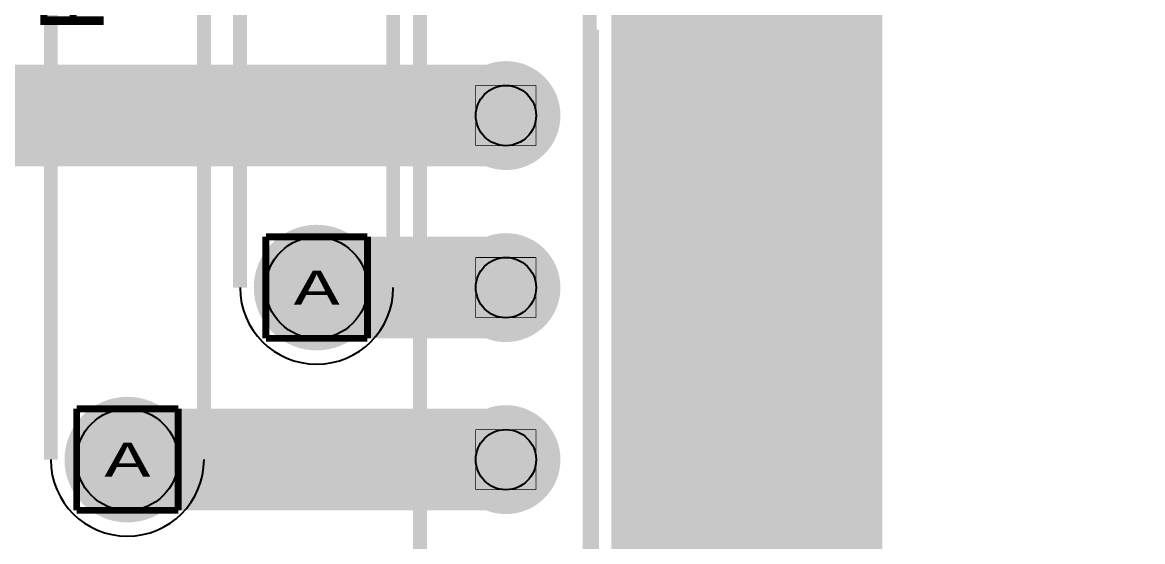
# Model space of a CAD drawing. Extents: x -3 to 268, y -4 to 76.
# Drawn here: x 73.63 to 90.17, y 31.3 to 38.97 of the extents above; entities that cross this region are included whole.
import ezdxf
from ezdxf.enums import TextEntityAlignment as Align

# ---------------------------------------------------------------- set-up
doc = ezdxf.new("R2010")
doc.units = 0
for name, color, linetype in [('3D_INFO_TOP', 1, 'CONTINUOUS'), ('BOARD_OUTLINE', 2, 'CONTINUOUS'), ('COPPER_BOTTOM', 3, 'CONTINUOUS'), ('COPPER_TOP', 1, 'CONTINUOUS'), ('DRILL', 255, 'CONTINUOUS'), ('DRILL_SYMBOLS', 255, 'CONTINUOUS'), ('SILKSCREEN_TOP', 4, 'CONTINUOUS'), ('SOLDER_MASK_BOTTOM', 212, 'CONTINUOUS'), ('SOLDER_MASK_TOP', 200, 'CONTINUOUS')]:
    doc.layers.add(name, color=color, linetype=linetype)
doc.styles.add('MONOTxtStyle', font='monotxt')

msp = doc.modelspace()

# ---------------------------------------------------------------- hatches: boundary and pattern name
at = {"layer": 'COPPER_BOTTOM'}
h = msp.add_hatch(color=256, dxfattribs=at)
edge = h.paths.add_edge_path()
edge.add_arc((80.772, 37.592), 0.804418, 0, 360)
edge = h.paths.add_edge_path()
edge.add_arc((80.772, 37.592), 0.4445, 0, 360)
for points in [[(78.9058, 35.052), (78.901332, 35.14294), (78.887972, 35.233004), (78.865849, 35.321326), (78.835175, 35.407053), (78.796246, 35.489361), (78.749437, 35.567458), (78.695199, 35.64059), (78.634054, 35.708054), (78.56659, 35.769199), (78.493458, 35.823437), (78.415361, 35.870246), (78.333053, 35.909175), (78.247326, 35.939849), (78.159004, 35.961972), (78.06894, 35.975332), (77.978, 35.9798), (77.88706, 35.975332), (77.796996, 35.961972), (77.708674, 35.939849), (77.622947, 35.909175), (77.540639, 35.870246), (77.462542, 35.823437), (77.38941, 35.769199), (77.321946, 35.708054), (77.260801, 35.64059), (77.206563, 35.567458), (77.159754, 35.489361), (77.120825, 35.407053), (77.090151, 35.321326), (77.068028, 35.233004), (77.054668, 35.14294), (77.0502, 35.052), (77.054668, 34.96106), (77.068028, 34.870996), (77.090151, 34.782674), (77.120825, 34.696947), (77.159754, 34.614639), (77.206563, 34.536542), (77.260801, 34.46341), (77.321946, 34.395946), (77.38941, 34.334801), (77.462542, 34.280563), (77.540639, 34.233754), (77.622947, 34.194825), (77.708674, 34.164151), (77.796996, 34.142028), (77.88706, 34.128668), (77.978, 34.1242), (77.978, 34.302), (77.904488, 34.305612), (77.831683, 34.316412), (77.760287, 34.334295), (77.690988, 34.359091), (77.624453, 34.39056), (77.561323, 34.428398), (77.502206, 34.472243), (77.44767, 34.52167), (77.398243, 34.576206), (77.354398, 34.635323), (77.31656, 34.698453), (77.285091, 34.764988), (77.260295, 34.834287), (77.242412, 34.905683), (77.231612, 34.978488), (77.228, 35.052), (77.231612, 35.125512), (77.242412, 35.198317), (77.260295, 35.269713), (77.285091, 35.339012), (77.31656, 35.405547), (77.354398, 35.468677), (77.398243, 35.527794), (77.44767, 35.58233), (77.502206, 35.631757), (77.561323, 35.675602), (77.624453, 35.71344), (77.690988, 35.744909), (77.760287, 35.769705), (77.831683, 35.787588), (77.904488, 35.798388), (77.978, 35.802), (78.051512, 35.798388), (78.124317, 35.787588), (78.195713, 35.769705), (78.265012, 35.744909), (78.331547, 35.71344), (78.394677, 35.675602), (78.453794, 35.631757), (78.50833, 35.58233), (78.557757, 35.527794), (78.601602, 35.468677), (78.63944, 35.405547), (78.670909, 35.339012), (78.695705, 35.269713), (78.713588, 35.198317), (78.724388, 35.125512), (78.728, 35.052), (78.724388, 34.978488), (78.713588, 34.905683), (78.695705, 34.834287), (78.670909, 34.764988), (78.63944, 34.698453), (78.601602, 34.635323), (78.557757, 34.576206), (78.50833, 34.52167), (78.453794, 34.472243), (78.394677, 34.428398), (78.331547, 34.39056), (78.265012, 34.359091), (78.195713, 34.334295), (78.124317, 34.316412), (78.051512, 34.305612), (77.978, 34.302), (77.978, 34.1242), (78.06894, 34.128668), (78.159004, 34.142028), (78.247326, 34.164151), (78.333053, 34.194825), (78.415361, 34.233754), (78.493458, 34.280563), (78.56659, 34.334801), (78.634054, 34.395946), (78.695199, 34.46341), (78.749437, 34.536542), (78.796246, 34.614639), (78.835175, 34.696947), (78.865849, 34.782674), (78.887972, 34.870996), (78.901332, 34.96106)], [(76.1118, 32.512), (76.107332, 32.60294), (76.093972, 32.693004), (76.071849, 32.781326), (76.041175, 32.867053), (76.002246, 32.949361), (75.955437, 33.027458), (75.901199, 33.10059), (75.840054, 33.168054), (75.77259, 33.229199), (75.699458, 33.283437), (75.621361, 33.330246), (75.539053, 33.369175), (75.453326, 33.399849), (75.365004, 33.421972), (75.27494, 33.435332), (75.184, 33.4398), (75.09306, 33.435332), (75.002996, 33.421972), (74.914674, 33.399849), (74.828947, 33.369175), (74.746639, 33.330246), (74.668542, 33.283437), (74.59541, 33.229199), (74.527946, 33.168054), (74.466801, 33.10059), (74.412563, 33.027458), (74.365754, 32.949361), (74.326825, 32.867053), (74.296151, 32.781326), (74.274028, 32.693004), (74.260668, 32.60294), (74.2562, 32.512), (74.260668, 32.42106), (74.274028, 32.330996), (74.296151, 32.242674), (74.326825, 32.156947), (74.365754, 32.074639), (74.412563, 31.996542), (74.466801, 31.92341), (74.527946, 31.855946), (74.59541, 31.794801), (74.668542, 31.740563), (74.746639, 31.693754), (74.828947, 31.654825), (74.914674, 31.624151), (75.002996, 31.602028), (75.09306, 31.588668), (75.184, 31.5842), (75.184, 31.762), (75.110488, 31.765612), (75.037683, 31.776412), (74.966287, 31.794295), (74.896988, 31.819091), (74.830453, 31.85056), (74.767323, 31.888398), (74.708206, 31.932243), (74.65367, 31.98167), (74.604243, 32.036206), (74.560398, 32.095323), (74.52256, 32.158453), (74.491091, 32.224988), (74.466295, 32.294287), (74.448412, 32.365683), (74.437612, 32.438488), (74.434, 32.512), (74.437612, 32.585512), (74.448412, 32.658317), (74.466295, 32.729713), (74.491091, 32.799012), (74.52256, 32.865547), (74.560398, 32.928677), (74.604243, 32.987794), (74.65367, 33.04233), (74.708206, 33.091757), (74.767323, 33.135602), (74.830453, 33.17344), (74.896988, 33.204909), (74.966287, 33.229705), (75.037683, 33.247588), (75.110488, 33.258388), (75.184, 33.262), (75.257512, 33.258388), (75.330317, 33.247588), (75.401713, 33.229705), (75.471012, 33.204909), (75.537547, 33.17344), (75.600677, 33.135602), (75.659794, 33.091757), (75.71433, 33.04233), (75.763757, 32.987794), (75.807602, 32.928677), (75.84544, 32.865547), (75.876909, 32.799012), (75.901705, 32.729713), (75.919588, 32.658317), (75.930388, 32.585512), (75.934, 32.512), (75.930388, 32.438488), (75.919588, 32.365683), (75.901705, 32.294287), (75.876909, 32.224988), (75.84544, 32.158453), (75.807602, 32.095323), (75.763757, 32.036206), (75.71433, 31.98167), (75.659794, 31.932243), (75.600677, 31.888398), (75.537547, 31.85056), (75.471012, 31.819091), (75.401713, 31.794295), (75.330317, 31.776412), (75.257512, 31.765612), (75.184, 31.762), (75.184, 31.5842), (75.27494, 31.588668), (75.365004, 31.602028), (75.453326, 31.624151), (75.539053, 31.654825), (75.621361, 31.693754), (75.699458, 31.740563), (75.77259, 31.794801), (75.840054, 31.855946), (75.901199, 31.92341), (75.955437, 31.996542), (76.002246, 32.074639), (76.041175, 32.156947), (76.071849, 32.242674), (76.093972, 32.330996), (76.107332, 32.42106)]]:
    msp.add_hatch(color=256, dxfattribs=at).paths.add_polyline_path(points)
h = msp.add_hatch(color=256, dxfattribs=at)
edge = h.paths.add_edge_path()
edge.add_arc((80.772, 35.052), 0.804418, 0, 360)
edge = h.paths.add_edge_path()
edge.add_arc((80.772, 35.052), 0.4445, 0, 360)
h = msp.add_hatch(color=256, dxfattribs=at)
edge = h.paths.add_edge_path()
edge.add_arc((80.772, 32.512), 0.804418, 0, 360)
edge = h.paths.add_edge_path()
edge.add_arc((80.772, 32.512), 0.4445, 0, 360)
at = {"layer": 'COPPER_TOP'}
h = msp.add_hatch(color=256, dxfattribs=at)
edge = h.paths.add_edge_path()
edge.add_arc((80.772, 37.592), 0.804418, 0, 360)
edge = h.paths.add_edge_path()
edge.add_arc((80.772, 37.592), 0.4445, 0, 360)
for points in [[(78.9058, 35.052), (78.901332, 35.14294), (78.887972, 35.233004), (78.865849, 35.321326), (78.835175, 35.407053), (78.796246, 35.489361), (78.749437, 35.567458), (78.695199, 35.64059), (78.634054, 35.708054), (78.56659, 35.769199), (78.493458, 35.823437), (78.415361, 35.870246), (78.333053, 35.909175), (78.247326, 35.939849), (78.159004, 35.961972), (78.06894, 35.975332), (77.978, 35.9798), (77.88706, 35.975332), (77.796996, 35.961972), (77.708674, 35.939849), (77.622947, 35.909175), (77.540639, 35.870246), (77.462542, 35.823437), (77.38941, 35.769199), (77.321946, 35.708054), (77.260801, 35.64059), (77.206563, 35.567458), (77.159754, 35.489361), (77.120825, 35.407053), (77.090151, 35.321326), (77.068028, 35.233004), (77.054668, 35.14294), (77.0502, 35.052), (77.054668, 34.96106), (77.068028, 34.870996), (77.090151, 34.782674), (77.120825, 34.696947), (77.159754, 34.614639), (77.206563, 34.536542), (77.260801, 34.46341), (77.321946, 34.395946), (77.38941, 34.334801), (77.462542, 34.280563), (77.540639, 34.233754), (77.622947, 34.194825), (77.708674, 34.164151), (77.796996, 34.142028), (77.88706, 34.128668), (77.978, 34.1242), (77.978, 34.302), (77.904488, 34.305612), (77.831683, 34.316412), (77.760287, 34.334295), (77.690988, 34.359091), (77.624453, 34.39056), (77.561323, 34.428398), (77.502206, 34.472243), (77.44767, 34.52167), (77.398243, 34.576206), (77.354398, 34.635323), (77.31656, 34.698453), (77.285091, 34.764988), (77.260295, 34.834287), (77.242412, 34.905683), (77.231612, 34.978488), (77.228, 35.052), (77.231612, 35.125512), (77.242412, 35.198317), (77.260295, 35.269713), (77.285091, 35.339012), (77.31656, 35.405547), (77.354398, 35.468677), (77.398243, 35.527794), (77.44767, 35.58233), (77.502206, 35.631757), (77.561323, 35.675602), (77.624453, 35.71344), (77.690988, 35.744909), (77.760287, 35.769705), (77.831683, 35.787588), (77.904488, 35.798388), (77.978, 35.802), (78.051512, 35.798388), (78.124317, 35.787588), (78.195713, 35.769705), (78.265012, 35.744909), (78.331547, 35.71344), (78.394677, 35.675602), (78.453794, 35.631757), (78.50833, 35.58233), (78.557757, 35.527794), (78.601602, 35.468677), (78.63944, 35.405547), (78.670909, 35.339012), (78.695705, 35.269713), (78.713588, 35.198317), (78.724388, 35.125512), (78.728, 35.052), (78.724388, 34.978488), (78.713588, 34.905683), (78.695705, 34.834287), (78.670909, 34.764988), (78.63944, 34.698453), (78.601602, 34.635323), (78.557757, 34.576206), (78.50833, 34.52167), (78.453794, 34.472243), (78.394677, 34.428398), (78.331547, 34.39056), (78.265012, 34.359091), (78.195713, 34.334295), (78.124317, 34.316412), (78.051512, 34.305612), (77.978, 34.302), (77.978, 34.1242), (78.06894, 34.128668), (78.159004, 34.142028), (78.247326, 34.164151), (78.333053, 34.194825), (78.415361, 34.233754), (78.493458, 34.280563), (78.56659, 34.334801), (78.634054, 34.395946), (78.695199, 34.46341), (78.749437, 34.536542), (78.796246, 34.614639), (78.835175, 34.696947), (78.865849, 34.782674), (78.887972, 34.870996), (78.901332, 34.96106)], [(76.1118, 32.512), (76.107332, 32.60294), (76.093972, 32.693004), (76.071849, 32.781326), (76.041175, 32.867053), (76.002246, 32.949361), (75.955437, 33.027458), (75.901199, 33.10059), (75.840054, 33.168054), (75.77259, 33.229199), (75.699458, 33.283437), (75.621361, 33.330246), (75.539053, 33.369175), (75.453326, 33.399849), (75.365004, 33.421972), (75.27494, 33.435332), (75.184, 33.4398), (75.09306, 33.435332), (75.002996, 33.421972), (74.914674, 33.399849), (74.828947, 33.369175), (74.746639, 33.330246), (74.668542, 33.283437), (74.59541, 33.229199), (74.527946, 33.168054), (74.466801, 33.10059), (74.412563, 33.027458), (74.365754, 32.949361), (74.326825, 32.867053), (74.296151, 32.781326), (74.274028, 32.693004), (74.260668, 32.60294), (74.2562, 32.512), (74.260668, 32.42106), (74.274028, 32.330996), (74.296151, 32.242674), (74.326825, 32.156947), (74.365754, 32.074639), (74.412563, 31.996542), (74.466801, 31.92341), (74.527946, 31.855946), (74.59541, 31.794801), (74.668542, 31.740563), (74.746639, 31.693754), (74.828947, 31.654825), (74.914674, 31.624151), (75.002996, 31.602028), (75.09306, 31.588668), (75.184, 31.5842), (75.184, 31.762), (75.110488, 31.765612), (75.037683, 31.776412), (74.966287, 31.794295), (74.896988, 31.819091), (74.830453, 31.85056), (74.767323, 31.888398), (74.708206, 31.932243), (74.65367, 31.98167), (74.604243, 32.036206), (74.560398, 32.095323), (74.52256, 32.158453), (74.491091, 32.224988), (74.466295, 32.294287), (74.448412, 32.365683), (74.437612, 32.438488), (74.434, 32.512), (74.437612, 32.585512), (74.448412, 32.658317), (74.466295, 32.729713), (74.491091, 32.799012), (74.52256, 32.865547), (74.560398, 32.928677), (74.604243, 32.987794), (74.65367, 33.04233), (74.708206, 33.091757), (74.767323, 33.135602), (74.830453, 33.17344), (74.896988, 33.204909), (74.966287, 33.229705), (75.037683, 33.247588), (75.110488, 33.258388), (75.184, 33.262), (75.257512, 33.258388), (75.330317, 33.247588), (75.401713, 33.229705), (75.471012, 33.204909), (75.537547, 33.17344), (75.600677, 33.135602), (75.659794, 33.091757), (75.71433, 33.04233), (75.763757, 32.987794), (75.807602, 32.928677), (75.84544, 32.865547), (75.876909, 32.799012), (75.901705, 32.729713), (75.919588, 32.658317), (75.930388, 32.585512), (75.934, 32.512), (75.930388, 32.438488), (75.919588, 32.365683), (75.901705, 32.294287), (75.876909, 32.224988), (75.84544, 32.158453), (75.807602, 32.095323), (75.763757, 32.036206), (75.71433, 31.98167), (75.659794, 31.932243), (75.600677, 31.888398), (75.537547, 31.85056), (75.471012, 31.819091), (75.401713, 31.794295), (75.330317, 31.776412), (75.257512, 31.765612), (75.184, 31.762), (75.184, 31.5842), (75.27494, 31.588668), (75.365004, 31.602028), (75.453326, 31.624151), (75.539053, 31.654825), (75.621361, 31.693754), (75.699458, 31.740563), (75.77259, 31.794801), (75.840054, 31.855946), (75.901199, 31.92341), (75.955437, 31.996542), (76.002246, 32.074639), (76.041175, 32.156947), (76.071849, 32.242674), (76.093972, 32.330996), (76.107332, 32.42106)]]:
    msp.add_hatch(color=256, dxfattribs=at).paths.add_polyline_path(points)
h = msp.add_hatch(color=256, dxfattribs=at)
edge = h.paths.add_edge_path()
edge.add_arc((80.772, 35.052), 0.804418, 0, 360)
edge = h.paths.add_edge_path()
edge.add_arc((80.772, 35.052), 0.4445, 0, 360)
h = msp.add_hatch(color=256, dxfattribs=at)
edge = h.paths.add_edge_path()
edge.add_arc((80.772, 32.512), 0.804418, 0, 360)
edge = h.paths.add_edge_path()
edge.add_arc((80.772, 32.512), 0.4445, 0, 360)
at = {"layer": 'DRILL'}
h = msp.add_hatch(color=255, dxfattribs=at)
edge = h.paths.add_edge_path()
edge.add_arc((80.772, 37.592), 0.4445, 0, 360)
h = msp.add_hatch(color=255, dxfattribs=at)
edge = h.paths.add_edge_path()
edge.add_arc((77.978, 35.052), 0.75, 0, 360)
h = msp.add_hatch(color=255, dxfattribs=at)
edge = h.paths.add_edge_path()
edge.add_arc((80.772, 35.052), 0.4445, 0, 360)
h = msp.add_hatch(color=255, dxfattribs=at)
edge = h.paths.add_edge_path()
edge.add_arc((75.184, 32.512), 0.75, 0, 360)
h = msp.add_hatch(color=255, dxfattribs=at)
edge = h.paths.add_edge_path()
edge.add_arc((80.772, 32.512), 0.4445, 0, 360)
at = {"layer": 'SOLDER_MASK_BOTTOM'}
h = msp.add_hatch(color=256, dxfattribs=at)
edge = h.paths.add_edge_path()
edge.add_arc((80.772, 37.592), 0.804418, 0, 360)
edge = h.paths.add_edge_path()
edge.add_arc((80.772, 37.592), 0.4445, 0, 360)
for points in [[(78.9058, 35.052), (78.901332, 35.14294), (78.887972, 35.233004), (78.865849, 35.321326), (78.835175, 35.407053), (78.796246, 35.489361), (78.749437, 35.567458), (78.695199, 35.64059), (78.634054, 35.708054), (78.56659, 35.769199), (78.493458, 35.823437), (78.415361, 35.870246), (78.333053, 35.909175), (78.247326, 35.939849), (78.159004, 35.961972), (78.06894, 35.975332), (77.978, 35.9798), (77.88706, 35.975332), (77.796996, 35.961972), (77.708674, 35.939849), (77.622947, 35.909175), (77.540639, 35.870246), (77.462542, 35.823437), (77.38941, 35.769199), (77.321946, 35.708054), (77.260801, 35.64059), (77.206563, 35.567458), (77.159754, 35.489361), (77.120825, 35.407053), (77.090151, 35.321326), (77.068028, 35.233004), (77.054668, 35.14294), (77.0502, 35.052), (77.054668, 34.96106), (77.068028, 34.870996), (77.090151, 34.782674), (77.120825, 34.696947), (77.159754, 34.614639), (77.206563, 34.536542), (77.260801, 34.46341), (77.321946, 34.395946), (77.38941, 34.334801), (77.462542, 34.280563), (77.540639, 34.233754), (77.622947, 34.194825), (77.708674, 34.164151), (77.796996, 34.142028), (77.88706, 34.128668), (77.978, 34.1242), (77.978, 34.302), (77.904488, 34.305612), (77.831683, 34.316412), (77.760287, 34.334295), (77.690988, 34.359091), (77.624453, 34.39056), (77.561323, 34.428398), (77.502206, 34.472243), (77.44767, 34.52167), (77.398243, 34.576206), (77.354398, 34.635323), (77.31656, 34.698453), (77.285091, 34.764988), (77.260295, 34.834287), (77.242412, 34.905683), (77.231612, 34.978488), (77.228, 35.052), (77.231612, 35.125512), (77.242412, 35.198317), (77.260295, 35.269713), (77.285091, 35.339012), (77.31656, 35.405547), (77.354398, 35.468677), (77.398243, 35.527794), (77.44767, 35.58233), (77.502206, 35.631757), (77.561323, 35.675602), (77.624453, 35.71344), (77.690988, 35.744909), (77.760287, 35.769705), (77.831683, 35.787588), (77.904488, 35.798388), (77.978, 35.802), (78.051512, 35.798388), (78.124317, 35.787588), (78.195713, 35.769705), (78.265012, 35.744909), (78.331547, 35.71344), (78.394677, 35.675602), (78.453794, 35.631757), (78.50833, 35.58233), (78.557757, 35.527794), (78.601602, 35.468677), (78.63944, 35.405547), (78.670909, 35.339012), (78.695705, 35.269713), (78.713588, 35.198317), (78.724388, 35.125512), (78.728, 35.052), (78.724388, 34.978488), (78.713588, 34.905683), (78.695705, 34.834287), (78.670909, 34.764988), (78.63944, 34.698453), (78.601602, 34.635323), (78.557757, 34.576206), (78.50833, 34.52167), (78.453794, 34.472243), (78.394677, 34.428398), (78.331547, 34.39056), (78.265012, 34.359091), (78.195713, 34.334295), (78.124317, 34.316412), (78.051512, 34.305612), (77.978, 34.302), (77.978, 34.1242), (78.06894, 34.128668), (78.159004, 34.142028), (78.247326, 34.164151), (78.333053, 34.194825), (78.415361, 34.233754), (78.493458, 34.280563), (78.56659, 34.334801), (78.634054, 34.395946), (78.695199, 34.46341), (78.749437, 34.536542), (78.796246, 34.614639), (78.835175, 34.696947), (78.865849, 34.782674), (78.887972, 34.870996), (78.901332, 34.96106)], [(76.1118, 32.512), (76.107332, 32.60294), (76.093972, 32.693004), (76.071849, 32.781326), (76.041175, 32.867053), (76.002246, 32.949361), (75.955437, 33.027458), (75.901199, 33.10059), (75.840054, 33.168054), (75.77259, 33.229199), (75.699458, 33.283437), (75.621361, 33.330246), (75.539053, 33.369175), (75.453326, 33.399849), (75.365004, 33.421972), (75.27494, 33.435332), (75.184, 33.4398), (75.09306, 33.435332), (75.002996, 33.421972), (74.914674, 33.399849), (74.828947, 33.369175), (74.746639, 33.330246), (74.668542, 33.283437), (74.59541, 33.229199), (74.527946, 33.168054), (74.466801, 33.10059), (74.412563, 33.027458), (74.365754, 32.949361), (74.326825, 32.867053), (74.296151, 32.781326), (74.274028, 32.693004), (74.260668, 32.60294), (74.2562, 32.512), (74.260668, 32.42106), (74.274028, 32.330996), (74.296151, 32.242674), (74.326825, 32.156947), (74.365754, 32.074639), (74.412563, 31.996542), (74.466801, 31.92341), (74.527946, 31.855946), (74.59541, 31.794801), (74.668542, 31.740563), (74.746639, 31.693754), (74.828947, 31.654825), (74.914674, 31.624151), (75.002996, 31.602028), (75.09306, 31.588668), (75.184, 31.5842), (75.184, 31.762), (75.110488, 31.765612), (75.037683, 31.776412), (74.966287, 31.794295), (74.896988, 31.819091), (74.830453, 31.85056), (74.767323, 31.888398), (74.708206, 31.932243), (74.65367, 31.98167), (74.604243, 32.036206), (74.560398, 32.095323), (74.52256, 32.158453), (74.491091, 32.224988), (74.466295, 32.294287), (74.448412, 32.365683), (74.437612, 32.438488), (74.434, 32.512), (74.437612, 32.585512), (74.448412, 32.658317), (74.466295, 32.729713), (74.491091, 32.799012), (74.52256, 32.865547), (74.560398, 32.928677), (74.604243, 32.987794), (74.65367, 33.04233), (74.708206, 33.091757), (74.767323, 33.135602), (74.830453, 33.17344), (74.896988, 33.204909), (74.966287, 33.229705), (75.037683, 33.247588), (75.110488, 33.258388), (75.184, 33.262), (75.257512, 33.258388), (75.330317, 33.247588), (75.401713, 33.229705), (75.471012, 33.204909), (75.537547, 33.17344), (75.600677, 33.135602), (75.659794, 33.091757), (75.71433, 33.04233), (75.763757, 32.987794), (75.807602, 32.928677), (75.84544, 32.865547), (75.876909, 32.799012), (75.901705, 32.729713), (75.919588, 32.658317), (75.930388, 32.585512), (75.934, 32.512), (75.930388, 32.438488), (75.919588, 32.365683), (75.901705, 32.294287), (75.876909, 32.224988), (75.84544, 32.158453), (75.807602, 32.095323), (75.763757, 32.036206), (75.71433, 31.98167), (75.659794, 31.932243), (75.600677, 31.888398), (75.537547, 31.85056), (75.471012, 31.819091), (75.401713, 31.794295), (75.330317, 31.776412), (75.257512, 31.765612), (75.184, 31.762), (75.184, 31.5842), (75.27494, 31.588668), (75.365004, 31.602028), (75.453326, 31.624151), (75.539053, 31.654825), (75.621361, 31.693754), (75.699458, 31.740563), (75.77259, 31.794801), (75.840054, 31.855946), (75.901199, 31.92341), (75.955437, 31.996542), (76.002246, 32.074639), (76.041175, 32.156947), (76.071849, 32.242674), (76.093972, 32.330996), (76.107332, 32.42106)]]:
    msp.add_hatch(color=212, dxfattribs=at).paths.add_polyline_path(points)
h = msp.add_hatch(color=256, dxfattribs=at)
edge = h.paths.add_edge_path()
edge.add_arc((80.772, 35.052), 0.804418, 0, 360)
edge = h.paths.add_edge_path()
edge.add_arc((80.772, 35.052), 0.4445, 0, 360)
h = msp.add_hatch(color=256, dxfattribs=at)
edge = h.paths.add_edge_path()
edge.add_arc((80.772, 32.512), 0.804418, 0, 360)
edge = h.paths.add_edge_path()
edge.add_arc((80.772, 32.512), 0.4445, 0, 360)
at = {"layer": 'SOLDER_MASK_TOP'}
h = msp.add_hatch(color=256, dxfattribs=at)
edge = h.paths.add_edge_path()
edge.add_arc((80.772, 37.592), 0.804418, 0, 360)
edge = h.paths.add_edge_path()
edge.add_arc((80.772, 37.592), 0.4445, 0, 360)
for points in [[(78.9058, 35.052), (78.901332, 35.14294), (78.887972, 35.233004), (78.865849, 35.321326), (78.835175, 35.407053), (78.796246, 35.489361), (78.749437, 35.567458), (78.695199, 35.64059), (78.634054, 35.708054), (78.56659, 35.769199), (78.493458, 35.823437), (78.415361, 35.870246), (78.333053, 35.909175), (78.247326, 35.939849), (78.159004, 35.961972), (78.06894, 35.975332), (77.978, 35.9798), (77.88706, 35.975332), (77.796996, 35.961972), (77.708674, 35.939849), (77.622947, 35.909175), (77.540639, 35.870246), (77.462542, 35.823437), (77.38941, 35.769199), (77.321946, 35.708054), (77.260801, 35.64059), (77.206563, 35.567458), (77.159754, 35.489361), (77.120825, 35.407053), (77.090151, 35.321326), (77.068028, 35.233004), (77.054668, 35.14294), (77.0502, 35.052), (77.054668, 34.96106), (77.068028, 34.870996), (77.090151, 34.782674), (77.120825, 34.696947), (77.159754, 34.614639), (77.206563, 34.536542), (77.260801, 34.46341), (77.321946, 34.395946), (77.38941, 34.334801), (77.462542, 34.280563), (77.540639, 34.233754), (77.622947, 34.194825), (77.708674, 34.164151), (77.796996, 34.142028), (77.88706, 34.128668), (77.978, 34.1242), (77.978, 34.302), (77.904488, 34.305612), (77.831683, 34.316412), (77.760287, 34.334295), (77.690988, 34.359091), (77.624453, 34.39056), (77.561323, 34.428398), (77.502206, 34.472243), (77.44767, 34.52167), (77.398243, 34.576206), (77.354398, 34.635323), (77.31656, 34.698453), (77.285091, 34.764988), (77.260295, 34.834287), (77.242412, 34.905683), (77.231612, 34.978488), (77.228, 35.052), (77.231612, 35.125512), (77.242412, 35.198317), (77.260295, 35.269713), (77.285091, 35.339012), (77.31656, 35.405547), (77.354398, 35.468677), (77.398243, 35.527794), (77.44767, 35.58233), (77.502206, 35.631757), (77.561323, 35.675602), (77.624453, 35.71344), (77.690988, 35.744909), (77.760287, 35.769705), (77.831683, 35.787588), (77.904488, 35.798388), (77.978, 35.802), (78.051512, 35.798388), (78.124317, 35.787588), (78.195713, 35.769705), (78.265012, 35.744909), (78.331547, 35.71344), (78.394677, 35.675602), (78.453794, 35.631757), (78.50833, 35.58233), (78.557757, 35.527794), (78.601602, 35.468677), (78.63944, 35.405547), (78.670909, 35.339012), (78.695705, 35.269713), (78.713588, 35.198317), (78.724388, 35.125512), (78.728, 35.052), (78.724388, 34.978488), (78.713588, 34.905683), (78.695705, 34.834287), (78.670909, 34.764988), (78.63944, 34.698453), (78.601602, 34.635323), (78.557757, 34.576206), (78.50833, 34.52167), (78.453794, 34.472243), (78.394677, 34.428398), (78.331547, 34.39056), (78.265012, 34.359091), (78.195713, 34.334295), (78.124317, 34.316412), (78.051512, 34.305612), (77.978, 34.302), (77.978, 34.1242), (78.06894, 34.128668), (78.159004, 34.142028), (78.247326, 34.164151), (78.333053, 34.194825), (78.415361, 34.233754), (78.493458, 34.280563), (78.56659, 34.334801), (78.634054, 34.395946), (78.695199, 34.46341), (78.749437, 34.536542), (78.796246, 34.614639), (78.835175, 34.696947), (78.865849, 34.782674), (78.887972, 34.870996), (78.901332, 34.96106)], [(76.1118, 32.512), (76.107332, 32.60294), (76.093972, 32.693004), (76.071849, 32.781326), (76.041175, 32.867053), (76.002246, 32.949361), (75.955437, 33.027458), (75.901199, 33.10059), (75.840054, 33.168054), (75.77259, 33.229199), (75.699458, 33.283437), (75.621361, 33.330246), (75.539053, 33.369175), (75.453326, 33.399849), (75.365004, 33.421972), (75.27494, 33.435332), (75.184, 33.4398), (75.09306, 33.435332), (75.002996, 33.421972), (74.914674, 33.399849), (74.828947, 33.369175), (74.746639, 33.330246), (74.668542, 33.283437), (74.59541, 33.229199), (74.527946, 33.168054), (74.466801, 33.10059), (74.412563, 33.027458), (74.365754, 32.949361), (74.326825, 32.867053), (74.296151, 32.781326), (74.274028, 32.693004), (74.260668, 32.60294), (74.2562, 32.512), (74.260668, 32.42106), (74.274028, 32.330996), (74.296151, 32.242674), (74.326825, 32.156947), (74.365754, 32.074639), (74.412563, 31.996542), (74.466801, 31.92341), (74.527946, 31.855946), (74.59541, 31.794801), (74.668542, 31.740563), (74.746639, 31.693754), (74.828947, 31.654825), (74.914674, 31.624151), (75.002996, 31.602028), (75.09306, 31.588668), (75.184, 31.5842), (75.184, 31.762), (75.110488, 31.765612), (75.037683, 31.776412), (74.966287, 31.794295), (74.896988, 31.819091), (74.830453, 31.85056), (74.767323, 31.888398), (74.708206, 31.932243), (74.65367, 31.98167), (74.604243, 32.036206), (74.560398, 32.095323), (74.52256, 32.158453), (74.491091, 32.224988), (74.466295, 32.294287), (74.448412, 32.365683), (74.437612, 32.438488), (74.434, 32.512), (74.437612, 32.585512), (74.448412, 32.658317), (74.466295, 32.729713), (74.491091, 32.799012), (74.52256, 32.865547), (74.560398, 32.928677), (74.604243, 32.987794), (74.65367, 33.04233), (74.708206, 33.091757), (74.767323, 33.135602), (74.830453, 33.17344), (74.896988, 33.204909), (74.966287, 33.229705), (75.037683, 33.247588), (75.110488, 33.258388), (75.184, 33.262), (75.257512, 33.258388), (75.330317, 33.247588), (75.401713, 33.229705), (75.471012, 33.204909), (75.537547, 33.17344), (75.600677, 33.135602), (75.659794, 33.091757), (75.71433, 33.04233), (75.763757, 32.987794), (75.807602, 32.928677), (75.84544, 32.865547), (75.876909, 32.799012), (75.901705, 32.729713), (75.919588, 32.658317), (75.930388, 32.585512), (75.934, 32.512), (75.930388, 32.438488), (75.919588, 32.365683), (75.901705, 32.294287), (75.876909, 32.224988), (75.84544, 32.158453), (75.807602, 32.095323), (75.763757, 32.036206), (75.71433, 31.98167), (75.659794, 31.932243), (75.600677, 31.888398), (75.537547, 31.85056), (75.471012, 31.819091), (75.401713, 31.794295), (75.330317, 31.776412), (75.257512, 31.765612), (75.184, 31.762), (75.184, 31.5842), (75.27494, 31.588668), (75.365004, 31.602028), (75.453326, 31.624151), (75.539053, 31.654825), (75.621361, 31.693754), (75.699458, 31.740563), (75.77259, 31.794801), (75.840054, 31.855946), (75.901199, 31.92341), (75.955437, 31.996542), (76.002246, 32.074639), (76.041175, 32.156947), (76.071849, 32.242674), (76.093972, 32.330996), (76.107332, 32.42106)]]:
    msp.add_hatch(color=200, dxfattribs=at).paths.add_polyline_path(points)
h = msp.add_hatch(color=256, dxfattribs=at)
edge = h.paths.add_edge_path()
edge.add_arc((80.772, 35.052), 0.804418, 0, 360)
edge = h.paths.add_edge_path()
edge.add_arc((80.772, 35.052), 0.4445, 0, 360)
h = msp.add_hatch(color=256, dxfattribs=at)
edge = h.paths.add_edge_path()
edge.add_arc((80.772, 32.512), 0.804418, 0, 360)
edge = h.paths.add_edge_path()
edge.add_arc((80.772, 32.512), 0.4445, 0, 360)

# ---------------------------------------------------------------- linework, layer by layer
at = {"layer": '3D_INFO_TOP', "color": 1, "const_width": 0.2032}
for points in [[(79.50327, 41.41597), (79.50327, 28.705048)], [(82.007964, 28.705048), (82.007964, 41.41597)]]:
    msp.add_lwpolyline(points, dxfattribs=at)
at = {"layer": 'BOARD_OUTLINE', "color": 2, "const_width": 0.000001}
msp.add_lwpolyline([(90.169999, -4.317999), (90.169999, 72.331085)], dxfattribs=at)
at = {"layer": 'COPPER_BOTTOM', "color": 3}
for points, const_width in [([(84.328, 22.86), (84.328, 45.974)], 4), ([(80.772, 37.592), (62.738, 37.592)], 1.5), ([(80.772, 35.052), (77.724, 35.052)], 1.5), ([(75.184, 32.512), (80.772, 32.512)], 1.5)]:
    msp.add_lwpolyline(points, dxfattribs=dict(at, const_width=const_width))
at = {"layer": 'COPPER_BOTTOM', "const_width": 0.000001}
for points in [[(78.9058, 35.052), (78.901332, 35.14294), (78.887972, 35.233004), (78.865849, 35.321326), (78.835175, 35.407053), (78.796246, 35.489361), (78.749437, 35.567458), (78.695199, 35.64059), (78.634054, 35.708054), (78.56659, 35.769199), (78.493458, 35.823437), (78.415361, 35.870246), (78.333053, 35.909175), (78.247326, 35.939849), (78.159004, 35.961972), (78.06894, 35.975332), (77.978, 35.9798), (77.88706, 35.975332), (77.796996, 35.961972), (77.708674, 35.939849), (77.622947, 35.909175), (77.540639, 35.870246), (77.462542, 35.823437), (77.38941, 35.769199), (77.321946, 35.708054), (77.260801, 35.64059), (77.206563, 35.567458), (77.159754, 35.489361), (77.120825, 35.407053), (77.090151, 35.321326), (77.068028, 35.233004), (77.054668, 35.14294), (77.0502, 35.052), (77.054668, 34.96106), (77.068028, 34.870996), (77.090151, 34.782674), (77.120825, 34.696947), (77.159754, 34.614639), (77.206563, 34.536542), (77.260801, 34.46341), (77.321946, 34.395946), (77.38941, 34.334801), (77.462542, 34.280563), (77.540639, 34.233754), (77.622947, 34.194825), (77.708674, 34.164151), (77.796996, 34.142028), (77.88706, 34.128668), (77.978, 34.1242), (77.978, 34.302), (77.904488, 34.305612), (77.831683, 34.316412), (77.760287, 34.334295), (77.690988, 34.359091), (77.624453, 34.39056), (77.561323, 34.428398), (77.502206, 34.472243), (77.44767, 34.52167), (77.398243, 34.576206), (77.354398, 34.635323), (77.31656, 34.698453), (77.285091, 34.764988), (77.260295, 34.834287), (77.242412, 34.905683), (77.231612, 34.978488), (77.228, 35.052), (77.231612, 35.125512), (77.242412, 35.198317), (77.260295, 35.269713), (77.285091, 35.339012), (77.31656, 35.405547), (77.354398, 35.468677), (77.398243, 35.527794), (77.44767, 35.58233), (77.502206, 35.631757), (77.561323, 35.675602), (77.624453, 35.71344), (77.690988, 35.744909), (77.760287, 35.769705), (77.831683, 35.787588), (77.904488, 35.798388), (77.978, 35.802), (78.051512, 35.798388), (78.124317, 35.787588), (78.195713, 35.769705), (78.265012, 35.744909), (78.331547, 35.71344), (78.394677, 35.675602), (78.453794, 35.631757), (78.50833, 35.58233), (78.557757, 35.527794), (78.601602, 35.468677), (78.63944, 35.405547), (78.670909, 35.339012), (78.695705, 35.269713), (78.713588, 35.198317), (78.724388, 35.125512), (78.728, 35.052), (78.724388, 34.978488), (78.713588, 34.905683), (78.695705, 34.834287), (78.670909, 34.764988), (78.63944, 34.698453), (78.601602, 34.635323), (78.557757, 34.576206), (78.50833, 34.52167), (78.453794, 34.472243), (78.394677, 34.428398), (78.331547, 34.39056), (78.265012, 34.359091), (78.195713, 34.334295), (78.124317, 34.316412), (78.051512, 34.305612), (77.978, 34.302), (77.978, 34.1242), (78.06894, 34.128668), (78.159004, 34.142028), (78.247326, 34.164151), (78.333053, 34.194825), (78.415361, 34.233754), (78.493458, 34.280563), (78.56659, 34.334801), (78.634054, 34.395946), (78.695199, 34.46341), (78.749437, 34.536542), (78.796246, 34.614639), (78.835175, 34.696947), (78.865849, 34.782674), (78.887972, 34.870996), (78.901332, 34.96106), (78.9058, 35.052)], [(76.1118, 32.512), (76.107332, 32.60294), (76.093972, 32.693004), (76.071849, 32.781326), (76.041175, 32.867053), (76.002246, 32.949361), (75.955437, 33.027458), (75.901199, 33.10059), (75.840054, 33.168054), (75.77259, 33.229199), (75.699458, 33.283437), (75.621361, 33.330246), (75.539053, 33.369175), (75.453326, 33.399849), (75.365004, 33.421972), (75.27494, 33.435332), (75.184, 33.4398), (75.09306, 33.435332), (75.002996, 33.421972), (74.914674, 33.399849), (74.828947, 33.369175), (74.746639, 33.330246), (74.668542, 33.283437), (74.59541, 33.229199), (74.527946, 33.168054), (74.466801, 33.10059), (74.412563, 33.027458), (74.365754, 32.949361), (74.326825, 32.867053), (74.296151, 32.781326), (74.274028, 32.693004), (74.260668, 32.60294), (74.2562, 32.512), (74.260668, 32.42106), (74.274028, 32.330996), (74.296151, 32.242674), (74.326825, 32.156947), (74.365754, 32.074639), (74.412563, 31.996542), (74.466801, 31.92341), (74.527946, 31.855946), (74.59541, 31.794801), (74.668542, 31.740563), (74.746639, 31.693754), (74.828947, 31.654825), (74.914674, 31.624151), (75.002996, 31.602028), (75.09306, 31.588668), (75.184, 31.5842), (75.184, 31.762), (75.110488, 31.765612), (75.037683, 31.776412), (74.966287, 31.794295), (74.896988, 31.819091), (74.830453, 31.85056), (74.767323, 31.888398), (74.708206, 31.932243), (74.65367, 31.98167), (74.604243, 32.036206), (74.560398, 32.095323), (74.52256, 32.158453), (74.491091, 32.224988), (74.466295, 32.294287), (74.448412, 32.365683), (74.437612, 32.438488), (74.434, 32.512), (74.437612, 32.585512), (74.448412, 32.658317), (74.466295, 32.729713), (74.491091, 32.799012), (74.52256, 32.865547), (74.560398, 32.928677), (74.604243, 32.987794), (74.65367, 33.04233), (74.708206, 33.091757), (74.767323, 33.135602), (74.830453, 33.17344), (74.896988, 33.204909), (74.966287, 33.229705), (75.037683, 33.247588), (75.110488, 33.258388), (75.184, 33.262), (75.257512, 33.258388), (75.330317, 33.247588), (75.401713, 33.229705), (75.471012, 33.204909), (75.537547, 33.17344), (75.600677, 33.135602), (75.659794, 33.091757), (75.71433, 33.04233), (75.763757, 32.987794), (75.807602, 32.928677), (75.84544, 32.865547), (75.876909, 32.799012), (75.901705, 32.729713), (75.919588, 32.658317), (75.930388, 32.585512), (75.934, 32.512), (75.930388, 32.438488), (75.919588, 32.365683), (75.901705, 32.294287), (75.876909, 32.224988), (75.84544, 32.158453), (75.807602, 32.095323), (75.763757, 32.036206), (75.71433, 31.98167), (75.659794, 31.932243), (75.600677, 31.888398), (75.537547, 31.85056), (75.471012, 31.819091), (75.401713, 31.794295), (75.330317, 31.776412), (75.257512, 31.765612), (75.184, 31.762), (75.184, 31.5842), (75.27494, 31.588668), (75.365004, 31.602028), (75.453326, 31.624151), (75.539053, 31.654825), (75.621361, 31.693754), (75.699458, 31.740563), (75.77259, 31.794801), (75.840054, 31.855946), (75.901199, 31.92341), (75.955437, 31.996542), (76.002246, 32.074639), (76.041175, 32.156947), (76.071849, 32.242674), (76.093972, 32.330996), (76.107332, 32.42106), (76.1118, 32.512)]]:
    msp.add_lwpolyline(points, dxfattribs=at)
at = {"layer": 'COPPER_TOP', "const_width": 0.000001}
for points in [[(78.9058, 35.052), (78.901332, 35.14294), (78.887972, 35.233004), (78.865849, 35.321326), (78.835175, 35.407053), (78.796246, 35.489361), (78.749437, 35.567458), (78.695199, 35.64059), (78.634054, 35.708054), (78.56659, 35.769199), (78.493458, 35.823437), (78.415361, 35.870246), (78.333053, 35.909175), (78.247326, 35.939849), (78.159004, 35.961972), (78.06894, 35.975332), (77.978, 35.9798), (77.88706, 35.975332), (77.796996, 35.961972), (77.708674, 35.939849), (77.622947, 35.909175), (77.540639, 35.870246), (77.462542, 35.823437), (77.38941, 35.769199), (77.321946, 35.708054), (77.260801, 35.64059), (77.206563, 35.567458), (77.159754, 35.489361), (77.120825, 35.407053), (77.090151, 35.321326), (77.068028, 35.233004), (77.054668, 35.14294), (77.0502, 35.052), (77.054668, 34.96106), (77.068028, 34.870996), (77.090151, 34.782674), (77.120825, 34.696947), (77.159754, 34.614639), (77.206563, 34.536542), (77.260801, 34.46341), (77.321946, 34.395946), (77.38941, 34.334801), (77.462542, 34.280563), (77.540639, 34.233754), (77.622947, 34.194825), (77.708674, 34.164151), (77.796996, 34.142028), (77.88706, 34.128668), (77.978, 34.1242), (77.978, 34.302), (77.904488, 34.305612), (77.831683, 34.316412), (77.760287, 34.334295), (77.690988, 34.359091), (77.624453, 34.39056), (77.561323, 34.428398), (77.502206, 34.472243), (77.44767, 34.52167), (77.398243, 34.576206), (77.354398, 34.635323), (77.31656, 34.698453), (77.285091, 34.764988), (77.260295, 34.834287), (77.242412, 34.905683), (77.231612, 34.978488), (77.228, 35.052), (77.231612, 35.125512), (77.242412, 35.198317), (77.260295, 35.269713), (77.285091, 35.339012), (77.31656, 35.405547), (77.354398, 35.468677), (77.398243, 35.527794), (77.44767, 35.58233), (77.502206, 35.631757), (77.561323, 35.675602), (77.624453, 35.71344), (77.690988, 35.744909), (77.760287, 35.769705), (77.831683, 35.787588), (77.904488, 35.798388), (77.978, 35.802), (78.051512, 35.798388), (78.124317, 35.787588), (78.195713, 35.769705), (78.265012, 35.744909), (78.331547, 35.71344), (78.394677, 35.675602), (78.453794, 35.631757), (78.50833, 35.58233), (78.557757, 35.527794), (78.601602, 35.468677), (78.63944, 35.405547), (78.670909, 35.339012), (78.695705, 35.269713), (78.713588, 35.198317), (78.724388, 35.125512), (78.728, 35.052), (78.724388, 34.978488), (78.713588, 34.905683), (78.695705, 34.834287), (78.670909, 34.764988), (78.63944, 34.698453), (78.601602, 34.635323), (78.557757, 34.576206), (78.50833, 34.52167), (78.453794, 34.472243), (78.394677, 34.428398), (78.331547, 34.39056), (78.265012, 34.359091), (78.195713, 34.334295), (78.124317, 34.316412), (78.051512, 34.305612), (77.978, 34.302), (77.978, 34.1242), (78.06894, 34.128668), (78.159004, 34.142028), (78.247326, 34.164151), (78.333053, 34.194825), (78.415361, 34.233754), (78.493458, 34.280563), (78.56659, 34.334801), (78.634054, 34.395946), (78.695199, 34.46341), (78.749437, 34.536542), (78.796246, 34.614639), (78.835175, 34.696947), (78.865849, 34.782674), (78.887972, 34.870996), (78.901332, 34.96106), (78.9058, 35.052)], [(76.1118, 32.512), (76.107332, 32.60294), (76.093972, 32.693004), (76.071849, 32.781326), (76.041175, 32.867053), (76.002246, 32.949361), (75.955437, 33.027458), (75.901199, 33.10059), (75.840054, 33.168054), (75.77259, 33.229199), (75.699458, 33.283437), (75.621361, 33.330246), (75.539053, 33.369175), (75.453326, 33.399849), (75.365004, 33.421972), (75.27494, 33.435332), (75.184, 33.4398), (75.09306, 33.435332), (75.002996, 33.421972), (74.914674, 33.399849), (74.828947, 33.369175), (74.746639, 33.330246), (74.668542, 33.283437), (74.59541, 33.229199), (74.527946, 33.168054), (74.466801, 33.10059), (74.412563, 33.027458), (74.365754, 32.949361), (74.326825, 32.867053), (74.296151, 32.781326), (74.274028, 32.693004), (74.260668, 32.60294), (74.2562, 32.512), (74.260668, 32.42106), (74.274028, 32.330996), (74.296151, 32.242674), (74.326825, 32.156947), (74.365754, 32.074639), (74.412563, 31.996542), (74.466801, 31.92341), (74.527946, 31.855946), (74.59541, 31.794801), (74.668542, 31.740563), (74.746639, 31.693754), (74.828947, 31.654825), (74.914674, 31.624151), (75.002996, 31.602028), (75.09306, 31.588668), (75.184, 31.5842), (75.184, 31.762), (75.110488, 31.765612), (75.037683, 31.776412), (74.966287, 31.794295), (74.896988, 31.819091), (74.830453, 31.85056), (74.767323, 31.888398), (74.708206, 31.932243), (74.65367, 31.98167), (74.604243, 32.036206), (74.560398, 32.095323), (74.52256, 32.158453), (74.491091, 32.224988), (74.466295, 32.294287), (74.448412, 32.365683), (74.437612, 32.438488), (74.434, 32.512), (74.437612, 32.585512), (74.448412, 32.658317), (74.466295, 32.729713), (74.491091, 32.799012), (74.52256, 32.865547), (74.560398, 32.928677), (74.604243, 32.987794), (74.65367, 33.04233), (74.708206, 33.091757), (74.767323, 33.135602), (74.830453, 33.17344), (74.896988, 33.204909), (74.966287, 33.229705), (75.037683, 33.247588), (75.110488, 33.258388), (75.184, 33.262), (75.257512, 33.258388), (75.330317, 33.247588), (75.401713, 33.229705), (75.471012, 33.204909), (75.537547, 33.17344), (75.600677, 33.135602), (75.659794, 33.091757), (75.71433, 33.04233), (75.763757, 32.987794), (75.807602, 32.928677), (75.84544, 32.865547), (75.876909, 32.799012), (75.901705, 32.729713), (75.919588, 32.658317), (75.930388, 32.585512), (75.934, 32.512), (75.930388, 32.438488), (75.919588, 32.365683), (75.901705, 32.294287), (75.876909, 32.224988), (75.84544, 32.158453), (75.807602, 32.095323), (75.763757, 32.036206), (75.71433, 31.98167), (75.659794, 31.932243), (75.600677, 31.888398), (75.537547, 31.85056), (75.471012, 31.819091), (75.401713, 31.794295), (75.330317, 31.776412), (75.257512, 31.765612), (75.184, 31.762), (75.184, 31.5842), (75.27494, 31.588668), (75.365004, 31.602028), (75.453326, 31.624151), (75.539053, 31.654825), (75.621361, 31.693754), (75.699458, 31.740563), (75.77259, 31.794801), (75.840054, 31.855946), (75.901199, 31.92341), (75.955437, 31.996542), (76.002246, 32.074639), (76.041175, 32.156947), (76.071849, 32.242674), (76.093972, 32.330996), (76.107332, 32.42106), (76.1118, 32.512)]]:
    msp.add_lwpolyline(points, dxfattribs=at)
at = {"layer": 'DRILL', "color": 255}
for centre, radius in [((80.772, 37.592), 0.4445), ((77.978, 35.052), 0.75), ((80.772, 35.052), 0.4445), ((75.184, 32.512), 0.75), ((80.772, 32.512), 0.4445)]:
    msp.add_circle(centre, radius, dxfattribs=at)
at = {"layer": 'DRILL_SYMBOLS', "color": 7}
for points, const_width in [([(81.2165, 38.0365), (80.3275, 38.0365)], 0.01), ([(80.3275, 38.0365), (80.3275, 37.1475)], 0.01), ([(81.2165, 37.1475), (81.2165, 38.0365)], 0.01), ([(80.3275, 37.1475), (81.2165, 37.1475)], 0.01), ([(78.728, 35.802), (77.228, 35.802)], 0.1), ([(77.228, 35.802), (77.228, 34.302)], 0.1), ([(78.728, 34.302), (78.728, 35.802)], 0.1), ([(81.2165, 35.4965), (80.3275, 35.4965)], 0.01), ([(80.3275, 35.4965), (80.3275, 34.6075)], 0.01), ([(81.2165, 34.6075), (81.2165, 35.4965)], 0.01), ([(80.3275, 34.6075), (81.2165, 34.6075)], 0.01), ([(77.228, 34.302), (78.728, 34.302)], 0.1), ([(75.934, 33.262), (74.434, 33.262)], 0.1), ([(74.434, 33.262), (74.434, 31.762)], 0.1), ([(75.934, 31.762), (75.934, 33.262)], 0.1), ([(81.2165, 32.9565), (80.3275, 32.9565)], 0.01), ([(80.3275, 32.9565), (80.3275, 32.0675)], 0.01), ([(81.2165, 32.0675), (81.2165, 32.9565)], 0.01), ([(80.3275, 32.0675), (81.2165, 32.0675)], 0.01), ([(74.434, 31.762), (75.934, 31.762)], 0.1)]:
    msp.add_lwpolyline(points, dxfattribs=dict(at, const_width=const_width))
at = {"layer": 'SILKSCREEN_TOP', "color": 4, "const_width": 0.2032}
for points in [[(76.847, 42.926), (76.847, 35.052)], [(79.109, 35.052), (79.109, 42.926)], [(79.502, 28.702), (79.502, 41.402)], [(74.053, 41.148), (74.053, 32.512)], [(76.315, 32.512), (76.315, 41.148)], [(82.042, 28.701998), (82.042, 38.862)]]:
    msp.add_lwpolyline(points, dxfattribs=at)
at = {"layer": 'SILKSCREEN_TOP', "color": 4}
for centre, start, end in [((77.978, 35.052), 180, 270), ((77.978, 35.052), 270, 0), ((75.184, 32.512), 180, 270), ((75.184, 32.512), 270, 0)]:
    msp.add_arc(centre, 1.131, start, end, dxfattribs=at)
at = {"layer": 'SOLDER_MASK_BOTTOM', "color": 212, "const_width": 0.000001}
for points in [[(78.9058, 35.052), (78.901332, 35.14294), (78.887972, 35.233004), (78.865849, 35.321326), (78.835175, 35.407053), (78.796246, 35.489361), (78.749437, 35.567458), (78.695199, 35.64059), (78.634054, 35.708054), (78.56659, 35.769199), (78.493458, 35.823437), (78.415361, 35.870246), (78.333053, 35.909175), (78.247326, 35.939849), (78.159004, 35.961972), (78.06894, 35.975332), (77.978, 35.9798), (77.88706, 35.975332), (77.796996, 35.961972), (77.708674, 35.939849), (77.622947, 35.909175), (77.540639, 35.870246), (77.462542, 35.823437), (77.38941, 35.769199), (77.321946, 35.708054), (77.260801, 35.64059), (77.206563, 35.567458), (77.159754, 35.489361), (77.120825, 35.407053), (77.090151, 35.321326), (77.068028, 35.233004), (77.054668, 35.14294), (77.0502, 35.052), (77.054668, 34.96106), (77.068028, 34.870996), (77.090151, 34.782674), (77.120825, 34.696947), (77.159754, 34.614639), (77.206563, 34.536542), (77.260801, 34.46341), (77.321946, 34.395946), (77.38941, 34.334801), (77.462542, 34.280563), (77.540639, 34.233754), (77.622947, 34.194825), (77.708674, 34.164151), (77.796996, 34.142028), (77.88706, 34.128668), (77.978, 34.1242), (77.978, 34.302), (77.904488, 34.305612), (77.831683, 34.316412), (77.760287, 34.334295), (77.690988, 34.359091), (77.624453, 34.39056), (77.561323, 34.428398), (77.502206, 34.472243), (77.44767, 34.52167), (77.398243, 34.576206), (77.354398, 34.635323), (77.31656, 34.698453), (77.285091, 34.764988), (77.260295, 34.834287), (77.242412, 34.905683), (77.231612, 34.978488), (77.228, 35.052), (77.231612, 35.125512), (77.242412, 35.198317), (77.260295, 35.269713), (77.285091, 35.339012), (77.31656, 35.405547), (77.354398, 35.468677), (77.398243, 35.527794), (77.44767, 35.58233), (77.502206, 35.631757), (77.561323, 35.675602), (77.624453, 35.71344), (77.690988, 35.744909), (77.760287, 35.769705), (77.831683, 35.787588), (77.904488, 35.798388), (77.978, 35.802), (78.051512, 35.798388), (78.124317, 35.787588), (78.195713, 35.769705), (78.265012, 35.744909), (78.331547, 35.71344), (78.394677, 35.675602), (78.453794, 35.631757), (78.50833, 35.58233), (78.557757, 35.527794), (78.601602, 35.468677), (78.63944, 35.405547), (78.670909, 35.339012), (78.695705, 35.269713), (78.713588, 35.198317), (78.724388, 35.125512), (78.728, 35.052), (78.724388, 34.978488), (78.713588, 34.905683), (78.695705, 34.834287), (78.670909, 34.764988), (78.63944, 34.698453), (78.601602, 34.635323), (78.557757, 34.576206), (78.50833, 34.52167), (78.453794, 34.472243), (78.394677, 34.428398), (78.331547, 34.39056), (78.265012, 34.359091), (78.195713, 34.334295), (78.124317, 34.316412), (78.051512, 34.305612), (77.978, 34.302), (77.978, 34.1242), (78.06894, 34.128668), (78.159004, 34.142028), (78.247326, 34.164151), (78.333053, 34.194825), (78.415361, 34.233754), (78.493458, 34.280563), (78.56659, 34.334801), (78.634054, 34.395946), (78.695199, 34.46341), (78.749437, 34.536542), (78.796246, 34.614639), (78.835175, 34.696947), (78.865849, 34.782674), (78.887972, 34.870996), (78.901332, 34.96106), (78.9058, 35.052)], [(76.1118, 32.512), (76.107332, 32.60294), (76.093972, 32.693004), (76.071849, 32.781326), (76.041175, 32.867053), (76.002246, 32.949361), (75.955437, 33.027458), (75.901199, 33.10059), (75.840054, 33.168054), (75.77259, 33.229199), (75.699458, 33.283437), (75.621361, 33.330246), (75.539053, 33.369175), (75.453326, 33.399849), (75.365004, 33.421972), (75.27494, 33.435332), (75.184, 33.4398), (75.09306, 33.435332), (75.002996, 33.421972), (74.914674, 33.399849), (74.828947, 33.369175), (74.746639, 33.330246), (74.668542, 33.283437), (74.59541, 33.229199), (74.527946, 33.168054), (74.466801, 33.10059), (74.412563, 33.027458), (74.365754, 32.949361), (74.326825, 32.867053), (74.296151, 32.781326), (74.274028, 32.693004), (74.260668, 32.60294), (74.2562, 32.512), (74.260668, 32.42106), (74.274028, 32.330996), (74.296151, 32.242674), (74.326825, 32.156947), (74.365754, 32.074639), (74.412563, 31.996542), (74.466801, 31.92341), (74.527946, 31.855946), (74.59541, 31.794801), (74.668542, 31.740563), (74.746639, 31.693754), (74.828947, 31.654825), (74.914674, 31.624151), (75.002996, 31.602028), (75.09306, 31.588668), (75.184, 31.5842), (75.184, 31.762), (75.110488, 31.765612), (75.037683, 31.776412), (74.966287, 31.794295), (74.896988, 31.819091), (74.830453, 31.85056), (74.767323, 31.888398), (74.708206, 31.932243), (74.65367, 31.98167), (74.604243, 32.036206), (74.560398, 32.095323), (74.52256, 32.158453), (74.491091, 32.224988), (74.466295, 32.294287), (74.448412, 32.365683), (74.437612, 32.438488), (74.434, 32.512), (74.437612, 32.585512), (74.448412, 32.658317), (74.466295, 32.729713), (74.491091, 32.799012), (74.52256, 32.865547), (74.560398, 32.928677), (74.604243, 32.987794), (74.65367, 33.04233), (74.708206, 33.091757), (74.767323, 33.135602), (74.830453, 33.17344), (74.896988, 33.204909), (74.966287, 33.229705), (75.037683, 33.247588), (75.110488, 33.258388), (75.184, 33.262), (75.257512, 33.258388), (75.330317, 33.247588), (75.401713, 33.229705), (75.471012, 33.204909), (75.537547, 33.17344), (75.600677, 33.135602), (75.659794, 33.091757), (75.71433, 33.04233), (75.763757, 32.987794), (75.807602, 32.928677), (75.84544, 32.865547), (75.876909, 32.799012), (75.901705, 32.729713), (75.919588, 32.658317), (75.930388, 32.585512), (75.934, 32.512), (75.930388, 32.438488), (75.919588, 32.365683), (75.901705, 32.294287), (75.876909, 32.224988), (75.84544, 32.158453), (75.807602, 32.095323), (75.763757, 32.036206), (75.71433, 31.98167), (75.659794, 31.932243), (75.600677, 31.888398), (75.537547, 31.85056), (75.471012, 31.819091), (75.401713, 31.794295), (75.330317, 31.776412), (75.257512, 31.765612), (75.184, 31.762), (75.184, 31.5842), (75.27494, 31.588668), (75.365004, 31.602028), (75.453326, 31.624151), (75.539053, 31.654825), (75.621361, 31.693754), (75.699458, 31.740563), (75.77259, 31.794801), (75.840054, 31.855946), (75.901199, 31.92341), (75.955437, 31.996542), (76.002246, 32.074639), (76.041175, 32.156947), (76.071849, 32.242674), (76.093972, 32.330996), (76.107332, 32.42106), (76.1118, 32.512)]]:
    msp.add_lwpolyline(points, dxfattribs=at)
at = {"layer": 'SOLDER_MASK_TOP', "color": 200, "const_width": 0.000001}
for points in [[(78.9058, 35.052), (78.901332, 35.14294), (78.887972, 35.233004), (78.865849, 35.321326), (78.835175, 35.407053), (78.796246, 35.489361), (78.749437, 35.567458), (78.695199, 35.64059), (78.634054, 35.708054), (78.56659, 35.769199), (78.493458, 35.823437), (78.415361, 35.870246), (78.333053, 35.909175), (78.247326, 35.939849), (78.159004, 35.961972), (78.06894, 35.975332), (77.978, 35.9798), (77.88706, 35.975332), (77.796996, 35.961972), (77.708674, 35.939849), (77.622947, 35.909175), (77.540639, 35.870246), (77.462542, 35.823437), (77.38941, 35.769199), (77.321946, 35.708054), (77.260801, 35.64059), (77.206563, 35.567458), (77.159754, 35.489361), (77.120825, 35.407053), (77.090151, 35.321326), (77.068028, 35.233004), (77.054668, 35.14294), (77.0502, 35.052), (77.054668, 34.96106), (77.068028, 34.870996), (77.090151, 34.782674), (77.120825, 34.696947), (77.159754, 34.614639), (77.206563, 34.536542), (77.260801, 34.46341), (77.321946, 34.395946), (77.38941, 34.334801), (77.462542, 34.280563), (77.540639, 34.233754), (77.622947, 34.194825), (77.708674, 34.164151), (77.796996, 34.142028), (77.88706, 34.128668), (77.978, 34.1242), (77.978, 34.302), (77.904488, 34.305612), (77.831683, 34.316412), (77.760287, 34.334295), (77.690988, 34.359091), (77.624453, 34.39056), (77.561323, 34.428398), (77.502206, 34.472243), (77.44767, 34.52167), (77.398243, 34.576206), (77.354398, 34.635323), (77.31656, 34.698453), (77.285091, 34.764988), (77.260295, 34.834287), (77.242412, 34.905683), (77.231612, 34.978488), (77.228, 35.052), (77.231612, 35.125512), (77.242412, 35.198317), (77.260295, 35.269713), (77.285091, 35.339012), (77.31656, 35.405547), (77.354398, 35.468677), (77.398243, 35.527794), (77.44767, 35.58233), (77.502206, 35.631757), (77.561323, 35.675602), (77.624453, 35.71344), (77.690988, 35.744909), (77.760287, 35.769705), (77.831683, 35.787588), (77.904488, 35.798388), (77.978, 35.802), (78.051512, 35.798388), (78.124317, 35.787588), (78.195713, 35.769705), (78.265012, 35.744909), (78.331547, 35.71344), (78.394677, 35.675602), (78.453794, 35.631757), (78.50833, 35.58233), (78.557757, 35.527794), (78.601602, 35.468677), (78.63944, 35.405547), (78.670909, 35.339012), (78.695705, 35.269713), (78.713588, 35.198317), (78.724388, 35.125512), (78.728, 35.052), (78.724388, 34.978488), (78.713588, 34.905683), (78.695705, 34.834287), (78.670909, 34.764988), (78.63944, 34.698453), (78.601602, 34.635323), (78.557757, 34.576206), (78.50833, 34.52167), (78.453794, 34.472243), (78.394677, 34.428398), (78.331547, 34.39056), (78.265012, 34.359091), (78.195713, 34.334295), (78.124317, 34.316412), (78.051512, 34.305612), (77.978, 34.302), (77.978, 34.1242), (78.06894, 34.128668), (78.159004, 34.142028), (78.247326, 34.164151), (78.333053, 34.194825), (78.415361, 34.233754), (78.493458, 34.280563), (78.56659, 34.334801), (78.634054, 34.395946), (78.695199, 34.46341), (78.749437, 34.536542), (78.796246, 34.614639), (78.835175, 34.696947), (78.865849, 34.782674), (78.887972, 34.870996), (78.901332, 34.96106), (78.9058, 35.052)], [(76.1118, 32.512), (76.107332, 32.60294), (76.093972, 32.693004), (76.071849, 32.781326), (76.041175, 32.867053), (76.002246, 32.949361), (75.955437, 33.027458), (75.901199, 33.10059), (75.840054, 33.168054), (75.77259, 33.229199), (75.699458, 33.283437), (75.621361, 33.330246), (75.539053, 33.369175), (75.453326, 33.399849), (75.365004, 33.421972), (75.27494, 33.435332), (75.184, 33.4398), (75.09306, 33.435332), (75.002996, 33.421972), (74.914674, 33.399849), (74.828947, 33.369175), (74.746639, 33.330246), (74.668542, 33.283437), (74.59541, 33.229199), (74.527946, 33.168054), (74.466801, 33.10059), (74.412563, 33.027458), (74.365754, 32.949361), (74.326825, 32.867053), (74.296151, 32.781326), (74.274028, 32.693004), (74.260668, 32.60294), (74.2562, 32.512), (74.260668, 32.42106), (74.274028, 32.330996), (74.296151, 32.242674), (74.326825, 32.156947), (74.365754, 32.074639), (74.412563, 31.996542), (74.466801, 31.92341), (74.527946, 31.855946), (74.59541, 31.794801), (74.668542, 31.740563), (74.746639, 31.693754), (74.828947, 31.654825), (74.914674, 31.624151), (75.002996, 31.602028), (75.09306, 31.588668), (75.184, 31.5842), (75.184, 31.762), (75.110488, 31.765612), (75.037683, 31.776412), (74.966287, 31.794295), (74.896988, 31.819091), (74.830453, 31.85056), (74.767323, 31.888398), (74.708206, 31.932243), (74.65367, 31.98167), (74.604243, 32.036206), (74.560398, 32.095323), (74.52256, 32.158453), (74.491091, 32.224988), (74.466295, 32.294287), (74.448412, 32.365683), (74.437612, 32.438488), (74.434, 32.512), (74.437612, 32.585512), (74.448412, 32.658317), (74.466295, 32.729713), (74.491091, 32.799012), (74.52256, 32.865547), (74.560398, 32.928677), (74.604243, 32.987794), (74.65367, 33.04233), (74.708206, 33.091757), (74.767323, 33.135602), (74.830453, 33.17344), (74.896988, 33.204909), (74.966287, 33.229705), (75.037683, 33.247588), (75.110488, 33.258388), (75.184, 33.262), (75.257512, 33.258388), (75.330317, 33.247588), (75.401713, 33.229705), (75.471012, 33.204909), (75.537547, 33.17344), (75.600677, 33.135602), (75.659794, 33.091757), (75.71433, 33.04233), (75.763757, 32.987794), (75.807602, 32.928677), (75.84544, 32.865547), (75.876909, 32.799012), (75.901705, 32.729713), (75.919588, 32.658317), (75.930388, 32.585512), (75.934, 32.512), (75.930388, 32.438488), (75.919588, 32.365683), (75.901705, 32.294287), (75.876909, 32.224988), (75.84544, 32.158453), (75.807602, 32.095323), (75.763757, 32.036206), (75.71433, 31.98167), (75.659794, 31.932243), (75.600677, 31.888398), (75.537547, 31.85056), (75.471012, 31.819091), (75.401713, 31.794295), (75.330317, 31.776412), (75.257512, 31.765612), (75.184, 31.762), (75.184, 31.5842), (75.27494, 31.588668), (75.365004, 31.602028), (75.453326, 31.624151), (75.539053, 31.654825), (75.621361, 31.693754), (75.699458, 31.740563), (75.77259, 31.794801), (75.840054, 31.855946), (75.901199, 31.92341), (75.955437, 31.996542), (76.002246, 32.074639), (76.041175, 32.156947), (76.071849, 32.242674), (76.093972, 32.330996), (76.107332, 32.42106), (76.1118, 32.512)]]:
    msp.add_lwpolyline(points, dxfattribs=at)

# ---------------------------------------------------------------- texts
at = {"layer": 'DRILL_SYMBOLS', "style": 'MONOTxtStyle', "width": 1.555556}
for p in [(77.978, 35.052), (75.184, 32.512)]:
    msp.add_text('A', height=0.5, dxfattribs=at).set_placement(p, align=Align.MIDDLE_CENTER)
at = {"layer": 'SILKSCREEN_TOP', "style": 'MONOTxtStyle', "width": 0.995556}
msp.add_text('R4', height=0.933333, rotation=90, dxfattribs=at).set_placement((74.365167, 39.629312), align=Align.MIDDLE_CENTER)

doc.saveas('drawing.dxf')
